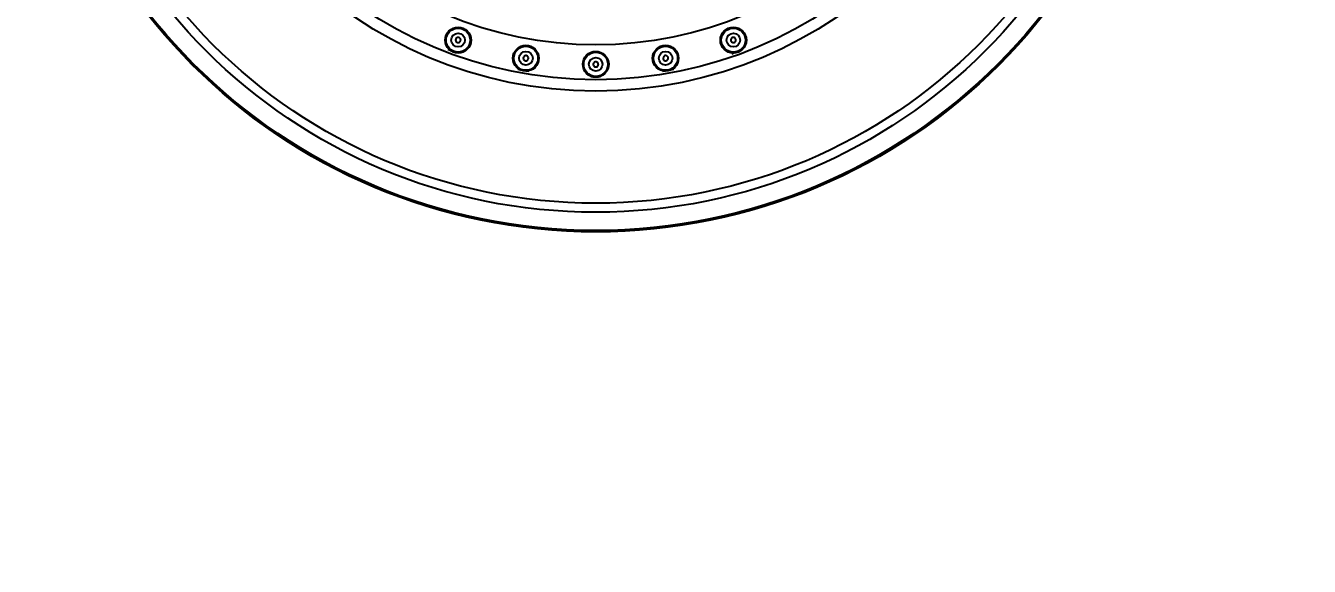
# Model space of a CAD drawing. Header units: millimetres. Extents: x -551172 to 227904, y -3435 to 261611.
# Drawn here: x 161271.7 to 161518.9, y 88565.6 to 88669.8 of the extents above; entities that cross this region are included whole.
import ezdxf

# ---------------------------------------------------------------- set-up
doc = ezdxf.new("R2010")
doc.units = ezdxf.units.MM
doc.header["$LTSCALE"] = 100
doc.header["$PDMODE"] = 3
doc.layers.get('DEFPOINTS').update_dxf_attribs({"color": 248})
doc.layers.add('E-DIM(IN)', color=14, linetype='Continuous')
doc.layers.add('F-HAT', color=251, linetype='Continuous')
doc.styles.add('YOURNAME', font='HYWULM.TTF')
doc.dimstyles.new('YOURNAME-50', dxfattribs={"dimscale": 50, "dimtxt": 1.8, "dimasz": 0.9, "dimexe": 1, "dimexo": 3, "dimgap": 0.7, "dimtad": 1, "dimdec": 0, "dimzin": 0, "dimdsep": 46, "dimtxsty": 'YOURNAME', "dimblk": 'ARCHTICK', "dimcen": 0, "dimclrd": 1, "dimclre": 1, "dimclrt": 7, "dimadec": 0, "dimazin": 0, "dimtfac": 1, "dimtdec": 0, "dimtix": 1, "dimtmove": 2, "dimatfit": 3, "dimldrblk": 'ARCHTICK', "dimfxl": 0, "dimtolj": 1, "dimtzin": 0, "dimarcsym": 0})

# ---------------------------------------------------------------- blocks, each defined once
blk = doc.blocks.new('_ArchTick')
at = {"color": 0, "linetype": 'ByBlock', "const_width": 0.15}
blk.add_lwpolyline([(-0.5, -0.5), (0.5, 0.5)], dxfattribs=at)
blk = doc.blocks.new('*D267')
at = {"layer": 'DEFPOINTS', "color": 0}
for p in [(161780.63, 89200.8), (161580.63, 87505.8), (161780.63, 87505.8)]:
    blk.add_point(p, dxfattribs=at)
at = {"layer": 'E-DIM(IN)', "lineweight": -2}
for p, q in [((161630.63, 89200.8), (161530.63, 89200.8)), ((161580.63, 89200.8), (161580.63, 87505.8)), ((161630.63, 87505.8), (161530.63, 87505.8))]:
    blk.add_line(p, q, dxfattribs=at)
at = {"layer": 'E-DIM(IN)', "lineweight": -2, "xscale": 45, "yscale": 45, "zscale": 45}
for p, rotation in [((161580.63, 89200.8), 90), ((161580.63, 87505.8), 270)]:
    blk.add_blockref('_ArchTick', p, dxfattribs=dict(at, rotation=rotation))
at = {"layer": 'E-DIM(IN)', "color": 7, "insert": (161498.71, 88353.3), "char_height": 90, "attachment_point": 5, "rotation": 90, "style": 'YOURNAME'}
blk.add_mtext('\\A1;1695', dxfattribs=at)

msp = doc.modelspace()

# ---------------------------------------------------------------- linework, layer by layer
at = {"layer": 'F-HAT'}
for centre, radius in [((161381.45, 88739.83), 109.79), ((161381.45, 88739.83), 109.68), ((161381.45, 88739.83), 109.53), ((161381.45, 88739.83), 106.01), ((161381.45, 88739.83), 104.26), ((161381.45, 88739.83), 82.66), ((161381.45, 88739.83), 80.46), ((161381.45, 88739.83), 73.76), ((161354.95, 88667), 2.5), ((161354.95, 88667), 2.32), ((161407.96, 88667), 2.5), ((161407.96, 88667), 2.32), ((161354.95, 88667), 1.31), ((161407.96, 88667), 1.31), ((161368, 88663.5), 2.5), ((161368, 88663.5), 2.32), ((161368, 88663.5), 1.31), ((161381.45, 88662.33), 2.5), ((161381.45, 88662.33), 2.32), ((161394.91, 88663.5), 2.5), ((161394.91, 88663.5), 2.32), ((161394.91, 88663.5), 1.31), ((161381.45, 88662.33), 1.31)]:
    msp.add_circle(centre, radius, dxfattribs=at)
for start, end in [(249.1308, 250.0011), (289.1588, 289.9989), (259.1614, 260.7115), (279.2872, 280.8366), (269.3325, 270.6661)]:
    msp.add_arc((161381.45, 88739.83), 79.87, start, end, dxfattribs=at)
for points, knots in [([(161355.12, 88667.47), (161355.05, 88667.5), (161354.9, 88667.52), (161354.68, 88667.44), (161354.51, 88667.28), (161354.44, 88667.07), (161354.46, 88666.84), (161354.58, 88666.64), (161354.71, 88666.56), (161354.78, 88666.53)], [0, 0, 0, 0, 0.222133, 0.444289, 0.666476, 0.888675, 1.110862, 1.333019, 1.555152, 1.555152, 1.555152, 1.555152]), ([(161354.78, 88666.53), (161354.85, 88666.51), (161355, 88666.49), (161355.22, 88666.56), (161355.38, 88666.72), (161355.46, 88666.94), (161355.44, 88667.17), (161355.32, 88667.36), (161355.19, 88667.45), (161355.12, 88667.47)], [0, 0, 0, 0, 0.222134, 0.444291, 0.666477, 0.888675, 1.110861, 1.333018, 1.555152, 1.555152, 1.555152, 1.555152]), ([(161407.79, 88667.47), (161407.72, 88667.45), (161407.59, 88667.36), (161407.47, 88667.17), (161407.45, 88666.94), (161407.53, 88666.72), (161407.69, 88666.56), (161407.91, 88666.49), (161408.06, 88666.51), (161408.13, 88666.53)], [0, 0, 0, 0, 0.222133, 0.444289, 0.666476, 0.888675, 1.110862, 1.333019, 1.555152, 1.555152, 1.555152, 1.555152]), ([(161408.13, 88666.53), (161408.2, 88666.56), (161408.33, 88666.64), (161408.45, 88666.84), (161408.47, 88667.07), (161408.39, 88667.28), (161408.23, 88667.44), (161408.01, 88667.52), (161407.86, 88667.5), (161407.79, 88667.47)], [0, 0, 0, 0, 0.222134, 0.444291, 0.666477, 0.888675, 1.110861, 1.333018, 1.555152, 1.555152, 1.555152, 1.555152]), ([(161368.08, 88664), (161368.01, 88664.01), (161367.86, 88664), (161367.66, 88663.89), (161367.52, 88663.71), (161367.48, 88663.48), (161367.54, 88663.26), (161367.7, 88663.09), (161367.84, 88663.03), (161367.91, 88663.01)], [0, 0, 0, 0, 0.222133, 0.444289, 0.666476, 0.888675, 1.110862, 1.333019, 1.555152, 1.555152, 1.555152, 1.555152]), ([(161367.91, 88663.01), (161367.98, 88663), (161368.14, 88663.01), (161368.34, 88663.12), (161368.47, 88663.3), (161368.51, 88663.53), (161368.45, 88663.75), (161368.3, 88663.92), (161368.16, 88663.98), (161368.08, 88664)], [0, 0, 0, 0, 0.222134, 0.444291, 0.666477, 0.888675, 1.110861, 1.333018, 1.555152, 1.555152, 1.555152, 1.555152]), ([(161394.83, 88664), (161394.75, 88663.98), (161394.61, 88663.92), (161394.46, 88663.75), (161394.4, 88663.53), (161394.44, 88663.3), (161394.57, 88663.12), (161394.77, 88663.01), (161394.93, 88663), (161395, 88663.01)], [0, 0, 0, 0, 0.222133, 0.444289, 0.666476, 0.888675, 1.110862, 1.333019, 1.555152, 1.555152, 1.555152, 1.555152]), ([(161395, 88663.01), (161395.07, 88663.03), (161395.21, 88663.09), (161395.37, 88663.26), (161395.43, 88663.48), (161395.39, 88663.71), (161395.25, 88663.89), (161395.05, 88664), (161394.9, 88664.01), (161394.83, 88664)], [0, 0, 0, 0, 0.222134, 0.444291, 0.666477, 0.888675, 1.110861, 1.333018, 1.555152, 1.555152, 1.555152, 1.555152]), ([(161381.45, 88662.83), (161381.38, 88662.83), (161381.23, 88662.79), (161381.05, 88662.65), (161380.95, 88662.44), (161380.95, 88662.21), (161381.05, 88662.01), (161381.23, 88661.86), (161381.38, 88661.83), (161381.45, 88661.83)], [0, 0, 0, 0, 0.222133, 0.444289, 0.666476, 0.888675, 1.110862, 1.333019, 1.555152, 1.555152, 1.555152, 1.555152]), ([(161381.45, 88661.83), (161381.53, 88661.83), (161381.68, 88661.86), (161381.86, 88662.01), (161381.96, 88662.21), (161381.96, 88662.44), (161381.86, 88662.65), (161381.68, 88662.79), (161381.53, 88662.83), (161381.45, 88662.83)], [0, 0, 0, 0, 0.222134, 0.444291, 0.666477, 0.888675, 1.110861, 1.333018, 1.555152, 1.555152, 1.555152, 1.555152])]:
    msp.add_open_spline(points, degree=3, knots=knots, dxfattribs=at)

# ---------------------------------------------------------------- dimensions: what is measured, and where the dimension line sits
at = {"layer": 'E-DIM(IN)'}
dim = msp.add_linear_dim(base=(161580.63, 87505.8), p1=(161780.63, 89200.8), p2=(161780.63, 87505.8), angle=90, dimstyle='YOURNAME-50', override={"dimclrd": 256, "dimclre": 256}, dxfattribs=at)
dim.commit()
dim.dimension.update_dxf_attribs({"geometry": '*D267', "text_midpoint": (161498.71, 88353.3)})

doc.saveas('drawing.dxf')
